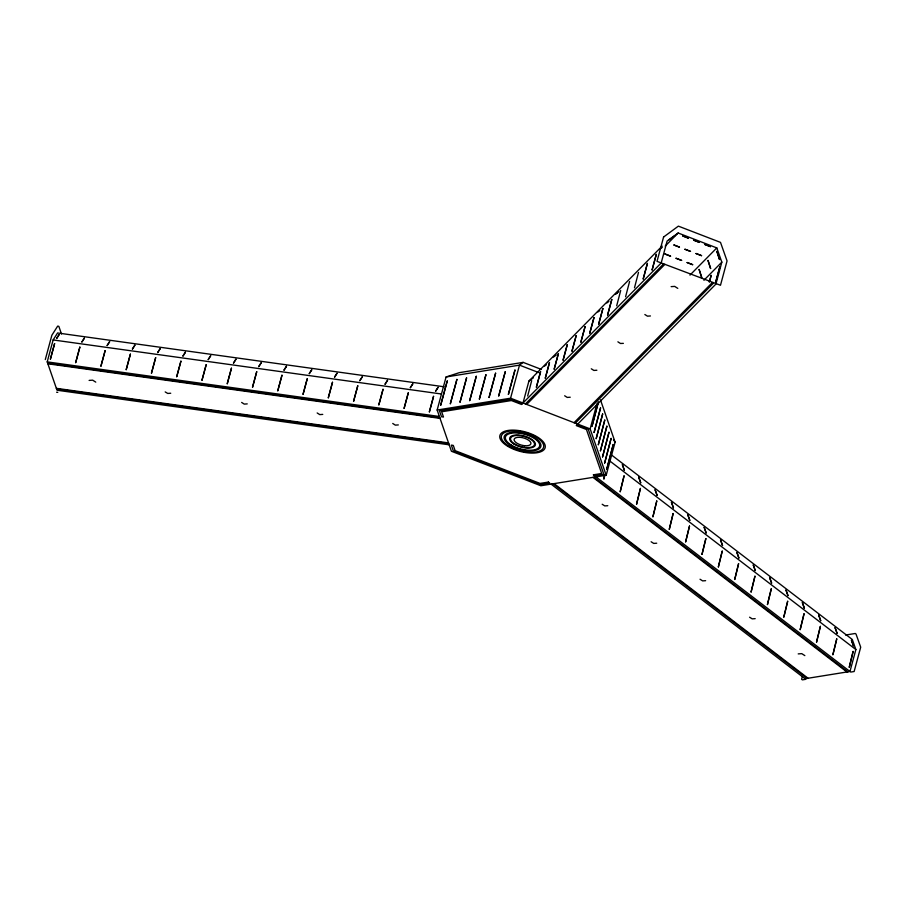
<?xml version="1.0" encoding="UTF-8"?>
<svg xmlns="http://www.w3.org/2000/svg" width="906" height="906" viewBox="0 0 906 906"><rect width="100%" height="100%" fill="white"/><g stroke="black" fill="none" stroke-linecap="round" stroke-linejoin="round"><path stroke-width="1.36" d="M45.3 359.569L51.868 335.231L57.656 326.137L58.822 326.296L61.483 333.997M449.195 444.812L57.021 390.226L47.214 361.89L53.137 339.943L57.576 332.978L444.144 386.783M600.452 399.806L615.106 442.162L606.182 475.231L540.859 485.752L451.415 451.256L437.156 410.033L446.08 376.975L459.263 372.672L523.136 362.377L541.426 369.433M437.156 410.033L510.565 398.21L519.489 365.141L523.136 362.377M662.139 246.07L528.923 381.064L523 403L661.187 262.978L667.11 241.03L678.141 233.001L716.805 247.916L721.833 262.128L715.91 284.076L577.722 424.11M606.182 475.231L590.157 428.9L596.929 403.77M598.062 403.136L591.98 426.375L598.424 401.788M604.551 475.016L603.838 479.149L604.88 475.276M709.262 281.97L711.199 275.322L709.455 281.789M802.354 676.578L801.629 679.285L802.376 679.862L805.796 679.307M551.063 484.11L805.049 678.73L849.953 671.493L855.876 649.557L852.297 639.489L610.621 454.302M544.506 366.092L546.352 364.801M553.407 357.066L556.273 355.039M597.915 311.958L599.761 310.667M606.816 302.944L608.855 301.46M669.138 239.796L675.049 235.549M531.663 380.701L527.666 396.035M620.689 290.486L616.68 305.82M629.591 281.472L625.582 296.794M638.492 272.446L634.494 287.78M665.208 246.104L678.141 233.001M525.435 403.94L663.622 263.906M526.68 404.427L664.868 264.393M689.964 275.118L716.805 247.916M703.928 280.271L721.833 262.128M574.042 422.694L712.229 282.661M575.287 423.17L713.475 283.136M89.116 380.407L92.672 380.158L95.753 382.128M170.724 393.238L167.735 393.442L165.198 391.913M247.236 403.883L244.246 404.099L241.653 402.434M322.751 414.393L319.761 414.608L317.168 412.955M398.323 424.914L395.333 425.129L392.74 423.464M671.131 286.647L674.698 286.398L677.779 288.368M650.44 315.956L647.45 316.16L644.857 314.507M623.373 343.363L620.485 343.487L617.892 341.822M596.873 370.237L593.872 370.441L591.29 368.787M570.236 397.224L567.247 397.428L564.653 395.775M607.779 505.707L604.778 505.91L602.184 504.257M656.714 543.204L653.724 543.419L651.131 541.754M705.615 580.678L702.626 580.893L700.032 579.228M755.174 618.651L752.184 618.855L749.59 617.201M798.209 653.894L801.765 653.645L804.845 655.616M660.236 248.81L662.263 247.338M615.718 293.918L618.764 291.698M615.536 294.11L617.575 292.627M528.923 381.064L533.328 377.847M446.08 376.975L519.489 365.141L538.674 372.547M845.592 635.038L855.275 633.487L856.023 634.064L860.7 647.19L854.132 671.527L850.711 672.071M53.137 339.943L441.109 393.951M47.214 361.89L439.387 416.477M47.644 363.147L439.818 417.734M47.871 363.793L440.044 418.379M56.353 388.323L448.527 442.909M56.58 388.957L448.753 443.555M56.602 392.219L57.769 392.377M510.565 398.21L590.157 428.9M609.727 460.928L855.876 649.557M595.978 476.873L849.953 671.493M593.974 477.19L847.959 671.822M592.954 477.36L846.94 671.98M554.076 483.623L808.061 678.243M553.056 483.781L807.042 678.413M613.509 439.84L615.106 442.162M54.598 343.601L50.408 359.116L54.598 343.601M79.864 347.111L75.674 362.627L79.864 347.111M105.13 350.633L100.94 366.149L105.13 350.633M130.396 354.144L126.206 369.659L130.396 354.144M155.651 357.666L151.472 373.181L155.651 357.666M180.917 361.177L176.727 376.692L180.917 361.177M206.183 364.699L201.993 380.214L206.183 364.699M231.449 368.21L227.259 383.725L231.449 368.21M256.715 371.732L252.525 387.247L256.715 371.732M281.97 375.243L277.791 390.769L281.97 375.243M307.236 378.765L303.057 394.28L307.236 378.765M332.502 382.275L328.312 397.802L332.502 382.275M357.768 385.797L353.578 401.313L357.768 385.797M383.034 389.308L378.844 404.835L383.034 389.308M408.289 392.83L404.11 408.346L408.289 392.83M433.555 396.352L429.376 411.868L433.555 396.352M447.236 380.984L440.678 405.265L447.236 380.984M456.907 379.421L450.35 403.714L456.907 379.421M466.579 377.87L460.033 402.151L466.579 377.87M476.262 376.307L469.704 400.588L476.262 376.307M485.933 374.756L479.376 399.036L485.933 374.756M495.605 373.193L489.059 397.474L495.605 373.193M505.288 371.63L498.73 395.911L505.288 371.63M514.959 370.078L508.402 394.359L514.959 370.078M540.565 371.675L536.386 387.19L540.565 371.675M549.466 362.66L545.287 378.176L549.466 362.66M558.368 353.634L554.189 369.15L558.368 353.634M567.269 344.62L563.09 360.135L567.269 344.62M576.182 335.594L571.992 351.109L576.182 335.594M585.083 326.568L580.893 342.094L585.083 326.568M593.985 317.553L589.795 333.068L593.985 317.553M602.886 308.527L598.696 324.054L602.886 308.527M611.788 299.512L607.598 315.028L611.788 299.512M600.542 407.893L594.098 432.479L600.542 407.893M602.649 413.997L596.205 438.583L602.649 413.997M604.766 420.101L598.322 444.687L604.766 420.101M647.394 263.431L643.203 278.946L647.394 263.431M606.884 426.205L600.429 450.792L606.884 426.205M656.295 254.405L652.105 269.92L656.295 254.405M608.991 432.309L602.547 456.907L608.991 432.309M663.588 237.032L657.02 261.37L720.485 285.265L727.054 260.928L720.508 242.389L678.379 226.138L663.588 237.032M611.108 438.425L604.653 463.011L611.108 438.425M613.215 444.529L606.771 469.115L613.215 444.529M624.053 475.91L620.202 491.698L624.053 475.91M640.406 488.459L636.567 504.234L640.406 488.459M719.919 266.489L715.729 282.004L719.919 266.489M656.771 500.995L652.92 516.771L656.771 500.995M673.135 513.532L669.285 529.308L673.135 513.532M689.5 526.069L685.649 541.845L689.5 526.069M705.853 538.606L702.003 554.381L705.853 538.606M722.218 551.142L718.367 566.918L722.218 551.142M738.583 563.679L734.732 579.455L738.583 563.679M754.947 576.216L751.097 591.992L754.947 576.216M771.3 588.753L767.45 604.529L771.3 588.753M787.665 601.29L783.815 617.065L787.665 601.29M804.03 613.826L800.179 629.613L804.03 613.826M820.383 626.363L816.544 642.15L820.383 626.363M836.748 638.911L832.897 654.687L836.748 638.911M853.112 651.448L849.262 667.224L853.112 651.448M59.094 334.62L56.648 338.47L59.094 334.62M84.36 338.131L81.914 341.981L84.36 338.131M109.626 341.653L107.168 345.503L109.626 341.653M134.892 345.163L132.435 349.014L134.892 345.163M160.158 348.685L157.701 352.536L160.158 348.685M185.424 352.196L182.967 356.047L185.424 352.196M210.679 355.718L208.233 359.569L210.679 355.718M235.945 359.229L233.499 363.08L235.945 359.229M261.211 362.751L258.754 366.602L261.211 362.751M286.477 366.273L284.02 370.124L286.477 366.273M311.743 369.784L309.286 373.634L311.743 369.784M336.998 373.306L334.552 377.156L336.998 373.306M362.264 376.817L359.818 380.667L362.264 376.817M387.53 380.339L385.073 384.189L387.53 380.339M412.796 383.85L410.339 387.7L412.796 383.85M438.062 387.372L435.605 391.222L438.062 387.372M665.027 254.02L670.553 256.149L665.027 254.02M673.928 244.994L679.455 247.123L673.928 244.994M682.83 235.979L688.356 238.108L682.83 235.979M522.252 403.77L521.562 404.472L511.38 400.543L441.664 411.777L443.487 417.043L441.516 416.771L439.489 410.939L510.984 399.421L522.252 403.77M676.069 258.278L681.595 260.407L676.069 258.278M684.97 249.263L690.497 251.392L684.97 249.263M693.871 240.237L699.398 242.366L693.871 240.237M687.122 262.536L692.648 264.677L687.122 262.536M696.023 253.521L701.55 255.651L696.023 253.521M704.925 244.495L710.451 246.625L704.925 244.495M699.115 269.478L701.708 277.519L699.115 269.478M708.016 260.452L710.61 268.504L708.016 260.452M716.918 251.438L719.511 259.478L716.918 251.438M576.963 424.869L576.273 425.571L586.454 429.501L601.675 473.487L593.317 474.835L594.596 475.82L603.849 474.325L588.232 429.218L576.963 424.869M548.402 482.071L540.044 483.419L455.118 450.656L453.294 445.39L451.313 445.106L453.34 450.95L540.44 484.54L549.682 483.045L548.402 482.071M524.529 445.707L523.804 445.616A8.686 3.737 15.1 0 1 514.574 438.527A8.686 3.737 15.1 0 1 528.798 440.327A8.686 3.737 15.1 0 1 524.529 445.707M622.377 464.687L624.359 470.248L622.377 464.687M638.73 477.224L640.712 482.785L638.73 477.224M655.095 489.761L657.077 495.322L655.095 489.761M671.459 502.298L673.441 507.858L671.459 502.298M687.824 514.835L689.806 520.395L687.824 514.835M704.177 527.371L706.159 532.932L704.177 527.371M720.542 539.908L722.524 545.469L720.542 539.908M736.906 552.445L738.888 558.005L736.906 552.445M753.271 564.982L755.253 570.542L753.271 564.982M769.624 577.53L771.606 583.09L769.624 577.53M785.989 590.066L787.971 595.627L785.989 590.066M802.354 602.603L804.335 608.164L802.354 602.603M818.718 615.14L820.7 620.701L818.718 615.14M835.072 627.677L837.053 633.237L835.072 627.677M851.436 640.214L853.418 645.774L851.436 640.214M508.776 446.001A21.835 9.4 15.1 0 0 543.385 447.858A21.835 9.4 15.1 0 0 515.367 430.95A21.835 9.4 15.1 0 0 508.776 446.001M507.768 446.318A23.443 10.091 15.1 0 0 544.925 448.323A23.443 10.091 15.1 0 0 514.846 430.169A23.443 10.091 15.1 0 0 507.768 446.318M511.403 445.129A17.678 7.61 15.1 0 0 539.432 446.635A17.678 7.61 15.1 0 0 516.737 432.943A17.678 7.61 15.1 0 0 511.403 445.129M510.576 445.39A18.981 8.177 15.1 0 0 540.678 447.009A18.981 8.177 15.1 0 0 516.307 432.298A18.981 8.177 15.1 0 0 510.576 445.39M514.744 444.019A12.378 5.334 15.1 0 0 534.37 445.073A12.378 5.334 15.1 0 0 518.481 435.48A12.378 5.334 15.1 0 0 514.744 444.019M514.178 444.2A13.284 5.719 15.1 0 0 535.242 445.333A13.284 5.719 15.1 0 0 518.187 435.039A13.284 5.719 15.1 0 0 514.178 444.2"/></g></svg>
